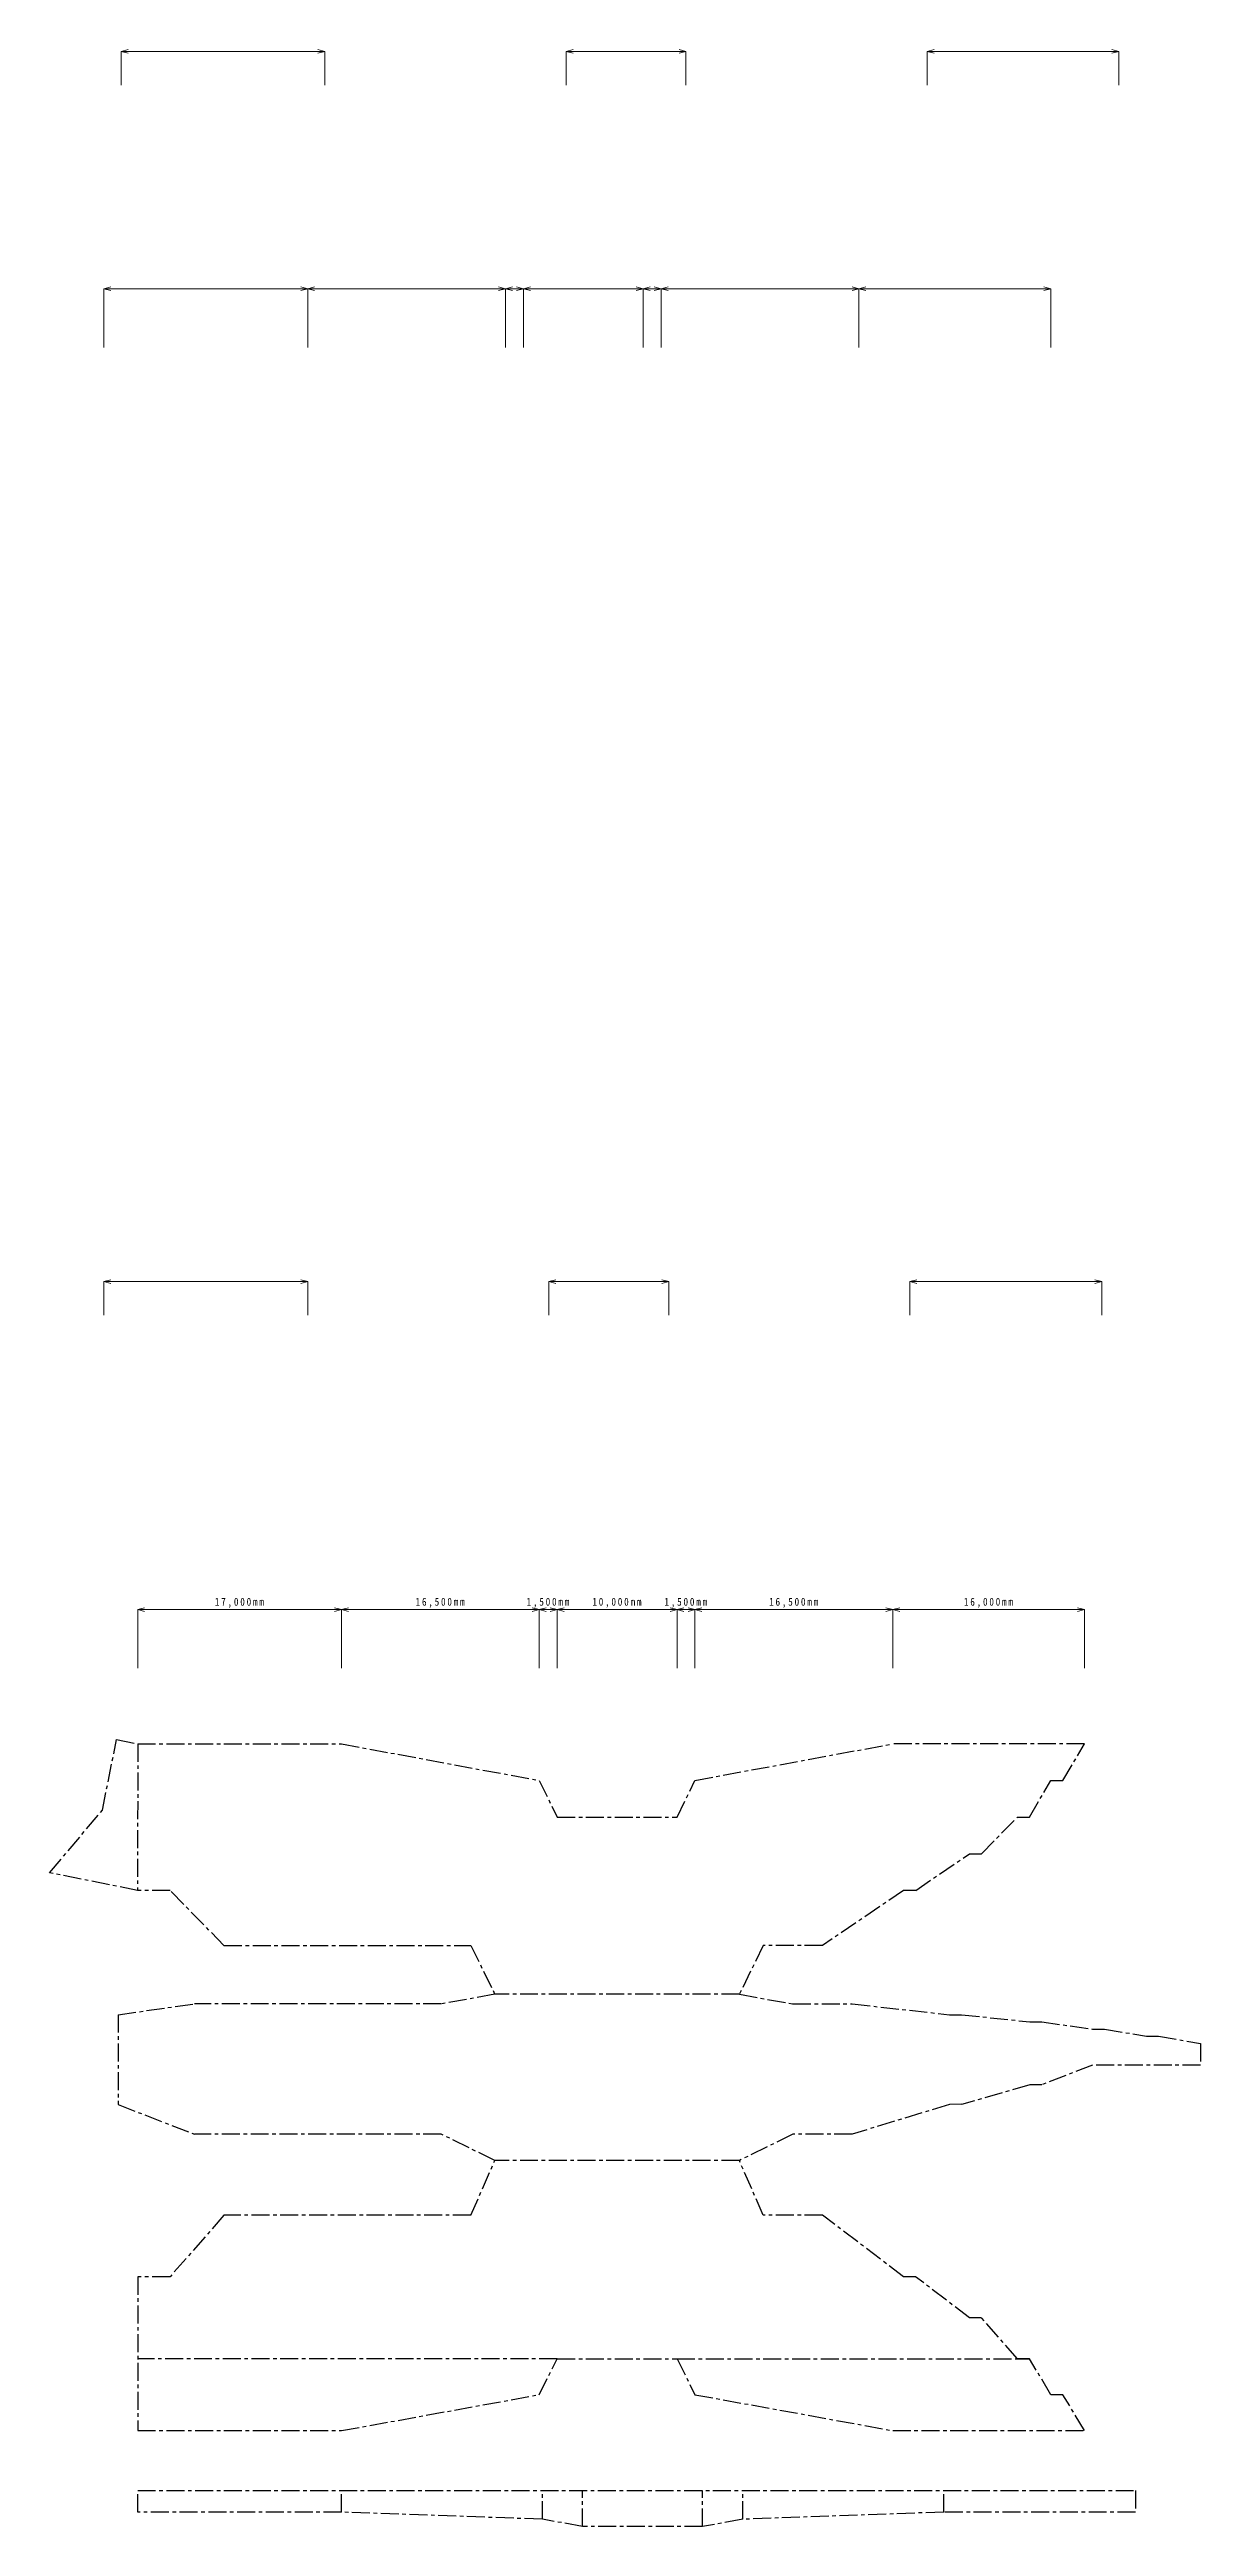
# Model space of a CAD drawing. Units: millimetres at full size, sheet at 1:300. Extents: x -1911260 to 408766, y -45196 to 976532.
# Drawn here: x -85295 to 10730, y 461869 to 668627 of the extents above; entities that cross this region are included whole.
import ezdxf

# ---------------------------------------------------------------- set-up
doc = ezdxf.new("R2010")
doc.units = ezdxf.units.MM
doc.header["$LTSCALE"] = 300
doc.linetypes.add('CHAIN1', pattern=[8, 5, -1, 1, -1])
doc.layers.add('0-2_本体補助', color=7, linetype='Continuous')
doc.layers.add('0-4_谷折り', color=2, linetype='CHAIN1')
doc.layers.add('0-3_ハッチ補助', color=4, linetype='Continuous', lineweight=5)
doc.styles.add('ＭＳ ゴシック', font='')
doc.styles.get('ＭＳ ゴシック').set_extended_font_data('MS Gothic')

msp = doc.modelspace()

# ---------------------------------------------------------------- linework, layer by layer
at = {"layer": '0-3_ハッチ補助'}
for p, q in [((-79320, 668471.6), (-78740.4, 668626.8)), ((-79320, 668471.6), (-62320, 668471.6)), ((-79320, 668471.6), (-78740.4, 668316.3)), ((-79320, 668471.6), (-79320, 665665.8)), ((-62320, 668471.6), (-62899.5, 668626.8)), ((-62320, 668471.6), (-62899.5, 668316.3)), ((-62320, 668471.6), (-62320, 665665.8)), ((-42196, 668471.6), (-41616.4, 668626.8)), ((-42196, 668471.6), (-32196, 668471.6)), ((-42196, 668471.6), (-41616.4, 668316.3)), ((-42196, 668471.6), (-42196, 665665.8)), ((-32196, 668471.6), (-32775.5, 668626.8)), ((-32196, 668471.6), (-32775.5, 668316.3)), ((-32196, 668471.6), (-32196, 665665.8)), ((-12072, 668471.6), (-11492.4, 668626.8)), ((3928, 668471.6), (-12072, 668471.6)), ((-12072, 668471.6), (-11492.4, 668316.3)), ((-12072, 668471.6), (-12072, 665665.8)), ((3928, 668471.6), (3348.5, 668626.8)), ((3928, 668471.6), (3348.5, 668316.3)), ((3928, 668471.6), (3928, 665665.8)), ((-80759.5, 648663.3), (-80180, 648818.6)), ((-80759.5, 648663.3), (-63759.5, 648663.3)), ((-80759.5, 648663.3), (-80180, 648508)), ((-80759.5, 648663.3), (-80759.5, 643761)), ((-63759.5, 648663.3), (-64339.1, 648818.6)), ((-63759.5, 648663.3), (-64339.1, 648508)), ((-63759.5, 648663.3), (-63180, 648818.6)), ((-63759.5, 648663.3), (-63759.5, 643761)), ((-63759.5, 648663.3), (-47259.5, 648663.3)), ((-63759.5, 648663.3), (-63180, 648508)), ((-47259.5, 648663.3), (-47839.1, 648818.6)), ((-47259.5, 648663.3), (-47839.1, 648508)), ((-47259.5, 648663.3), (-46680, 648818.6)), ((-47259.5, 648663.3), (-47259.5, 643761)), ((-47259.5, 648663.3), (-45759.5, 648663.3)), ((-47259.5, 648663.3), (-46680, 648508)), ((-45759.5, 648663.3), (-46339.1, 648818.6)), ((-45759.5, 648663.3), (-46339.1, 648508)), ((-45759.5, 648663.3), (-45180, 648818.6)), ((-45759.5, 648663.3), (-45759.5, 643761)), ((-45759.5, 648663.3), (-35759.5, 648663.3)), ((-45759.5, 648663.3), (-45180, 648508)), ((-35759.5, 648663.3), (-36339.1, 648818.6)), ((-35759.5, 648663.3), (-36339.1, 648508)), ((-35759.5, 648663.3), (-35180, 648818.6)), ((-35759.5, 648663.3), (-35759.5, 643761)), ((-35759.5, 648663.3), (-34259.5, 648663.3)), ((-35759.5, 648663.3), (-35180, 648508)), ((-34259.5, 648663.3), (-34839.1, 648818.6)), ((-34259.5, 648663.3), (-34839.1, 648508)), ((-34259.5, 648663.3), (-33680, 648818.6)), ((-34259.5, 648663.3), (-34259.5, 643761)), ((-34259.5, 648663.3), (-17759.5, 648663.3)), ((-34259.5, 648663.3), (-33680, 648508)), ((-17759.5, 648663.3), (-18339.1, 648818.6)), ((-17759.5, 648663.3), (-18339.1, 648508)), ((-17759.5, 648663.3), (-17180, 648818.6)), ((-17759.5, 648663.3), (-17759.5, 643761)), ((-17759.5, 648663.3), (-1759.5, 648663.3)), ((-17759.5, 648663.3), (-17180, 648508)), ((-1759.5, 648663.3), (-2339.1, 648818.6)), ((-1759.5, 648663.3), (-2339.1, 648508)), ((-1759.5, 648663.3), (-1759.5, 643761)), ((-80759.5, 565781.4), (-80180, 565936.7)), ((-80759.5, 565781.4), (-63759.5, 565781.4)), ((-80759.5, 565781.4), (-80180, 565626.1)), ((-80759.5, 565781.4), (-80759.5, 562975.7)), ((-63759.5, 565781.4), (-64339.1, 565936.7)), ((-63759.5, 565781.4), (-64339.1, 565626.1)), ((-63759.5, 565781.4), (-63759.5, 562975.7)), ((-43635.5, 565781.4), (-43056, 565936.7)), ((-43635.5, 565781.4), (-33635.5, 565781.4)), ((-43635.5, 565781.4), (-43056, 565626.1)), ((-43635.5, 565781.4), (-43635.5, 562975.7)), ((-33635.5, 565781.4), (-34215.1, 565936.7)), ((-33635.5, 565781.4), (-34215.1, 565626.1)), ((-33635.5, 565781.4), (-33635.5, 562975.7)), ((-13511.5, 565781.4), (-12932, 565936.7)), ((2488.5, 565781.4), (-13511.5, 565781.4)), ((-13511.5, 565781.4), (-12932, 565626.1)), ((-13511.5, 565781.4), (-13511.5, 562975.7)), ((2488.5, 565781.4), (1908.9, 565936.7)), ((2488.5, 565781.4), (1908.9, 565626.1)), ((2488.5, 565781.4), (2488.5, 562975.7)), ((-77942.4, 538406.8), (-77362.9, 538562.1)), ((-77942.4, 538406.8), (-60942.4, 538406.8)), ((-77942.4, 538406.8), (-77362.9, 538251.5)), ((-77942.4, 538406.8), (-77942.4, 533504.5)), ((-60942.4, 538406.8), (-61522, 538562.1)), ((-60942.4, 538406.8), (-61522, 538251.5)), ((-60942.4, 538406.8), (-60362.9, 538562.1)), ((-60942.4, 538406.8), (-60942.4, 533504.5)), ((-60942.4, 538406.8), (-44442.4, 538406.8)), ((-60942.4, 538406.8), (-60362.9, 538251.5)), ((-44442.4, 538406.8), (-45022, 538562.1)), ((-44442.4, 538406.8), (-45022, 538251.5)), ((-44442.4, 538406.8), (-43862.9, 538562.1)), ((-44442.4, 538406.8), (-44442.4, 533504.5)), ((-44442.4, 538406.8), (-42942.4, 538406.8)), ((-44442.4, 538406.8), (-43862.9, 538251.5)), ((-42942.4, 538406.8), (-43522, 538562.1)), ((-42942.4, 538406.8), (-43522, 538251.5)), ((-42942.4, 538406.8), (-42362.9, 538562.1)), ((-42942.4, 538406.8), (-42942.4, 533504.5)), ((-42942.4, 538406.8), (-32942.4, 538406.8)), ((-42942.4, 538406.8), (-42362.9, 538251.5)), ((-32942.4, 538406.8), (-33522, 538562.1)), ((-32942.4, 538406.8), (-33522, 538251.5)), ((-32942.4, 538406.8), (-32362.9, 538562.1)), ((-32942.4, 538406.8), (-32942.4, 533504.5)), ((-32942.4, 538406.8), (-31442.4, 538406.8)), ((-32942.4, 538406.8), (-32362.9, 538251.5)), ((-31442.4, 538406.8), (-32022, 538562.1)), ((-31442.4, 538406.8), (-32022, 538251.5)), ((-31442.4, 538406.8), (-30862.9, 538562.1)), ((-31442.4, 538406.8), (-31442.4, 533504.5)), ((-31442.4, 538406.8), (-14942.4, 538406.8)), ((-31442.4, 538406.8), (-30862.9, 538251.5)), ((-14942.4, 538406.8), (-15522, 538562.1)), ((-14942.4, 538406.8), (-15522, 538251.5)), ((-14942.4, 538406.8), (-14362.9, 538562.1)), ((-14942.4, 538406.8), (-14942.4, 533504.5)), ((-14942.4, 538406.8), (1057.6, 538406.8)), ((-14942.4, 538406.8), (-14362.9, 538251.5)), ((1057.6, 538406.8), (478, 538562.1)), ((1057.6, 538406.8), (478, 538251.5)), ((1057.6, 538406.8), (1057.6, 533504.5))]:
    msp.add_line(p, q, dxfattribs=at)
at = {"layer": '0-4_谷折り'}
for p, q in [((-70742.4, 510368.5), (-50142.4, 510368.5)), ((-79577.4, 504588.5), (-73214.4, 505488.5)), ((-52614.4, 494613.5), (-73214.4, 494613.5)), ((-50142.4, 487849.5), (-48142.4, 492413.5)), ((-42942.4, 475869), (-77942.4, 475869)), ((-60942.4, 463069), (-60942.4, 464866)), ((-44172.4, 462469), (-44172.4, 464866)), ((-40818.4, 461869), (-40818.4, 464866)), ((-30818.4, 461869), (-30818.4, 464866)), ((-27464.4, 462469), (-27464.4, 464869)), ((-10694.4, 463069), (-10694.4, 464869))]:
    msp.add_line(p, q, dxfattribs=at)
for points in [[(-79707.5, 527551.2), (-77942.4, 527198.5), (-77945.4, 514959.1), (-85294.9, 516430.5), (-80883.2, 521667.6)], [(-77942.4, 464869), (5305.6, 464869), (5305.6, 463069), (-10694.4, 463069), (-27464.4, 462469), (-30818.4, 461869), (-40818.4, 461869), (-44172.4, 462469), (-60942.4, 463069), (-77942.4, 463069)]]:
    msp.add_lwpolyline(points, close=True, dxfattribs=at)
for points in [[(-77942.4, 527198.5), (-60942.4, 527198.5), (-44442.4, 524138.5), (-42942.4, 521078.5)], [(-42942.4, 521078.5), (-32942.4, 521078.5), (-31442.4, 524138.5), (-14942.4, 527198.5)], [(-13030.1, 514966.9), (-8542.4, 518018.5), (-7542.4, 518018.5), (-4542.4, 521078.5), (-3542.4, 521078.5), (-1742.4, 524138.5), (-742.4, 524138.5), (1057.6, 527198.5), (-14942.4, 527198.5)], [(-70742.4, 510368.5), (-75242.4, 514958.5), (-77945.4, 514959.1)], [(-13030.1, 514966.9), (-14042.4, 514958.5), (-20792.4, 510368.5), (-25742.4, 510368.5), (-27742.4, 506288.5), (-48142.4, 506288.5)], [(-50142.4, 510368.5), (-48142.4, 506288.5), (-52614.4, 505488.5), (-73214.4, 505488.5)], [(-79577.4, 504588.5), (-79577.4, 497088.5), (-73214.4, 494613.5)], [(-27742.4, 506288.5), (-23270.4, 505488.5), (-18320.4, 505488.5), (-10208.4, 504588.5), (-9208.4, 504588.5), (-3508.4, 503988.5), (-2508.4, 503988.5), (1733.6, 503388.5), (2733.6, 503388.5), (6231.6, 502788.5), (7231.6, 502788.5), (10729.6, 502188.5), (10729.6, 500388.5), (1733.6, 500388.5), (-2508.4, 498738.5), (-3508.4, 498738.5), (-9208.4, 497088.5)], [(-9208.4, 497117), (-10208.4, 497088.5), (-18320.4, 494613.5), (-23270.4, 494613.5), (-27742.4, 492413.5), (-48142.4, 492413.5), (-52614.4, 494613.5)], [(-31442.4, 472869), (-14942.4, 469869), (1057.6, 469869), (-742.4, 472869), (-1742.4, 472869), (-3542.4, 475869), (-4542.4, 475869), (-7542.4, 479292), (-8542.4, 479292), (-13042.4, 482715), (-14042.4, 482715), (-20792.4, 487849.5), (-25742.4, 487849.5), (-27742.4, 492413.5)], [(-50142.4, 487849.5), (-70742.4, 487849.5), (-75242.4, 482715), (-77942.4, 482715), (-77942.4, 469869), (-60942.4, 469866), (-44442.4, 472869), (-42942.4, 475869), (-32942.4, 475869), (-31442.4, 472869)], [(-32942.4, 475869), (-4542.4, 475869), (-3542.4, 475869)]]:
    msp.add_lwpolyline(points, dxfattribs=at)

# ---------------------------------------------------------------- texts
at = {"layer": '0-2_本体補助', "char_height": 659.8, "attachment_point": 7, "style": 'ＭＳ ゴシック'}
for s, insert in [('\\T1.39;\\W0.85;17,000mm', (-71504.9, 538556.8)), ('\\T1.39;\\W0.85;16,500mm', (-54754.9, 538556.8)), ('\\T1.39;\\W0.85;1,500mm', (-45492.4, 538556.8)), ('\\T1.39;\\W0.85;10,000mm', (-40004.9, 538556.8)), ('\\T1.39;\\W0.85;1,500mm', (-33992.4, 538556.8)), ('\\T1.39;\\W0.85;16,500mm', (-25254.9, 538556.8)), ('\\T1.39;\\W0.85;16,000mm', (-9004.9, 538556.8))]:
    msp.add_mtext(s, dxfattribs=dict(at, insert=insert))

doc.saveas('drawing.dxf')
